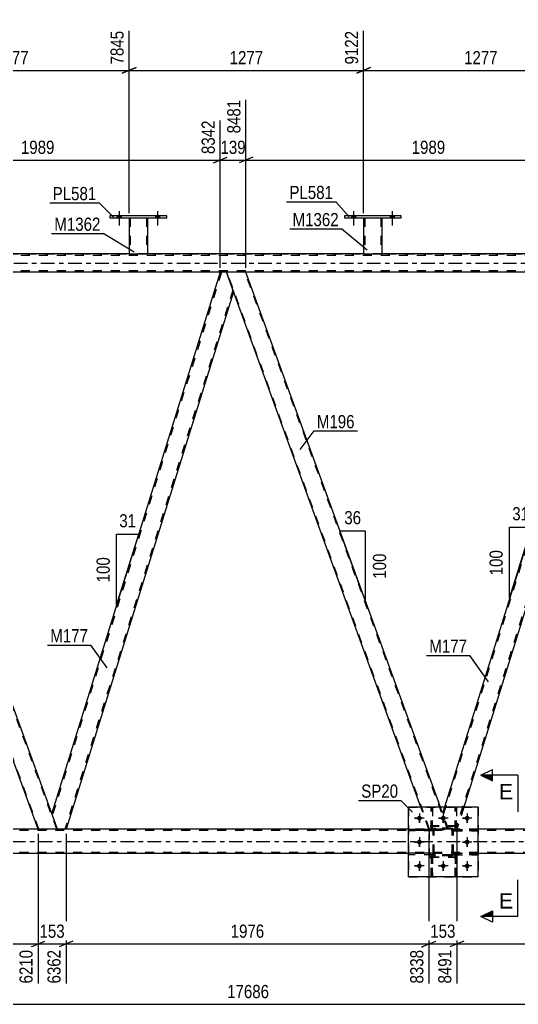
# Model space of a CAD drawing. Header units: millimetres. Extents: x -90 to 751, y -419 to 175.
# Drawn here: x 281 to 389.6, y -161.3 to 53 of the extents above; entities that cross this region are included whole.
import ezdxf

# ---------------------------------------------------------------- set-up
doc = ezdxf.new("R2010")
doc.units = ezdxf.units.MM
doc.linetypes.add('DXK_LINE_DOT2', pattern=[3.9198, 1.9599, -1.9599])
doc.linetypes.add('DXK_LINE_DOT3', pattern=[5.9187, 2.979, -0.9799, 0.9799, -0.9799])
doc.styles.add('Arial', font='ARIAL.TTF', dxfattribs={"height": 0.2})
doc.styles.add('Arial Narrow', font='ARIALN.TTF', dxfattribs={"height": 0.2})

# ---------------------------------------------------------------- blocks, each defined once
blk = doc.blocks.new('Part-814409720-4047 - 3614')
at = {"color": 7, "linetype": 'DXK_LINE_DOT2'}
for p, q in [((370.98, -128.77), (370.66, -128.77)), ((370.66, -128.77), (370.66, -133.6)), ((370.66, -129.37), (370.98, -129.37)), ((370.98, -133.6), (370.98, -128.77)), ((370.66, -133.6), (370.98, -133.6))]:
    blk.add_line(p, q, dxfattribs=at)
blk = doc.blocks.new('Bolt-814409720-3686 - 3614')
at = {"linetype": 'Continuous'}
for points in [[(353.31, 9.84), (354.19, 9.84), (354.19, 10.32), (353.31, 10.32)], [(361.71, 9.84), (362.59, 9.84), (362.59, 10.32), (361.71, 10.32)]]:
    blk.add_hatch(color=1, dxfattribs=at).paths.add_polyline_path(points)
at = {"color": 1, "linetype": 'Continuous'}
for p, q in [((353.75, 11.32), (353.75, 8.2)), ((362.15, 11.32), (362.15, 8.2)), ((353.31, 10.32), (353.31, 9.84)), ((354.19, 10.32), (354.19, 9.84)), ((361.71, 10.32), (361.71, 9.84)), ((362.59, 10.32), (362.59, 9.84))]:
    blk.add_line(p, q, dxfattribs=at)
blk = doc.blocks.new('Part-814409720-3860 - 3614')
at = {"color": 7, "linetype": 'DXK_LINE_DOT2'}
for p, q in [((370.66, -133.6), (370.66, -128.77)), ((370.66, -128.77), (370.98, -128.77)), ((370.66, -129.37), (370.98, -129.37)), ((370.98, -128.77), (370.98, -133.6)), ((370.98, -133.6), (370.66, -133.6))]:
    blk.add_line(p, q, dxfattribs=at)
blk = doc.blocks.new('Bolt-814409720-3673 - 3614')
at = {"linetype": 'Continuous'}
for points in [[(302.23, 9.84), (303.11, 9.84), (303.11, 10.32), (302.23, 10.32)], [(310.63, 9.84), (311.51, 9.84), (311.51, 10.32), (310.63, 10.32)]]:
    blk.add_hatch(color=1, dxfattribs=at).paths.add_polyline_path(points)
at = {"color": 1, "linetype": 'Continuous'}
for p, q in [((302.67, 11.32), (302.67, 8.2)), ((311.07, 11.32), (311.07, 8.2)), ((302.23, 10.32), (302.23, 9.84)), ((303.11, 10.32), (303.11, 9.84)), ((310.63, 10.32), (310.63, 9.84)), ((311.51, 10.32), (311.51, 9.84))]:
    blk.add_line(p, q, dxfattribs=at)
blk = doc.blocks.new('Bolt-814409720-3674 - 3614')
at = {"linetype": 'Continuous'}
for points in [[(302.23, 9.84), (303.11, 9.84), (303.11, 10.32), (302.23, 10.32)], [(310.63, 9.84), (311.51, 9.84), (311.51, 10.32), (310.63, 10.32)]]:
    blk.add_hatch(color=1, dxfattribs=at).paths.add_polyline_path(points)
at = {"color": 1, "linetype": 'Continuous'}
for p, q in [((302.67, 11.32), (302.67, 8.2)), ((311.07, 11.32), (311.07, 8.2)), ((302.23, 10.32), (302.23, 9.84)), ((303.11, 10.32), (303.11, 9.84)), ((310.63, 10.32), (310.63, 9.84)), ((311.51, 10.32), (311.51, 9.84))]:
    blk.add_line(p, q, dxfattribs=at)
blk = doc.blocks.new('Bolt-814409720-4059 - 3614')
at = {"linetype": 'Continuous'}
for points in [[(368.62, -120.8, -1), (367.58, -120.8, -1)], [(373.82, -120.8, -1), (372.78, -120.8, -1)], [(379.02, -120.8, -1), (377.98, -120.8, -1)], [(368.62, -126, -1), (367.58, -126, -1)], [(379.02, -126, -1), (377.98, -126, -1)], [(368.62, -131.2, -1), (367.58, -131.2, -1)], [(373.82, -131.2, -1), (372.78, -131.2, -1)], [(379.02, -131.2, -1), (377.98, -131.2, -1)]]:
    blk.add_hatch(color=1, dxfattribs=at).paths.add_polyline_path(points)
at = {"color": 1, "linetype": 'Continuous'}
for p, q in [((368.1, -119.76), (368.1, -121.84)), ((373.3, -119.76), (373.3, -121.84)), ((378.5, -119.76), (378.5, -121.84)), ((369.14, -120.8), (367.06, -120.8)), ((374.34, -120.8), (372.26, -120.8)), ((379.54, -120.8), (377.46, -120.8)), ((369.14, -126), (367.06, -126)), ((368.1, -124.96), (368.1, -127.04)), ((379.54, -126), (377.46, -126)), ((378.5, -124.96), (378.5, -127.04)), ((368.1, -130.16), (368.1, -132.24)), ((373.3, -130.16), (373.3, -132.24)), ((378.5, -130.16), (378.5, -132.24)), ((369.14, -131.2), (367.06, -131.2)), ((374.34, -131.2), (372.26, -131.2)), ((379.54, -131.2), (377.46, -131.2))]:
    blk.add_line(p, q, dxfattribs=at)
blk = doc.blocks.new('Bolt-814409720-3685 - 3614')
at = {"linetype": 'Continuous'}
for points in [[(353.31, 9.84), (354.19, 9.84), (354.19, 10.32), (353.31, 10.32)], [(361.71, 9.84), (362.59, 9.84), (362.59, 10.32), (361.71, 10.32)]]:
    blk.add_hatch(color=1, dxfattribs=at).paths.add_polyline_path(points)
at = {"color": 1, "linetype": 'Continuous'}
for p, q in [((353.75, 11.32), (353.75, 8.2)), ((362.15, 11.32), (362.15, 8.2)), ((353.31, 10.32), (353.31, 9.84)), ((354.19, 10.32), (354.19, 9.84)), ((361.71, 10.32), (361.71, 9.84)), ((362.59, 10.32), (362.59, 9.84))]:
    blk.add_line(p, q, dxfattribs=at)
blk = doc.blocks.new('Part-814409720-3751 - 3614')
at = {"color": 2, "linetype": 'Continuous'}
for p, q in [((300.67, 10.32), (300.67, 9.84)), ((313.07, 10.32), (300.67, 10.32)), ((300.67, 9.84), (313.07, 9.84)), ((313.07, 9.84), (313.07, 10.32))]:
    blk.add_line(p, q, dxfattribs=at)
blk = doc.blocks.new('Part-814409720-3756 - 3614')
at = {"color": 2, "linetype": 'Continuous'}
for p, q in [((304.87, 9.84), (304.87, 2)), ((308.87, 9.84), (308.87, 2)), ((304.87, 2), (308.87, 2))]:
    blk.add_line(p, q, dxfattribs=at)
at = {"color": 7, "linetype": 'DXK_LINE_DOT2'}
for p, q in [((304.87, 9.84), (308.87, 9.84)), ((304.87, 9.84), (304.87, 9.84)), ((304.87, 9.84), (304.87, 9.84)), ((305.11, 9.84), (305.11, 2)), ((308.63, 9.84), (308.63, 2)), ((308.87, 9.84), (308.87, 9.84)), ((308.87, 9.84), (308.87, 9.84)), ((308.57, 2), (308.61, 2)), ((308.57, 2), (308.61, 2)), ((308.61, 2), (308.63, 2)), ((308.61, 2), (308.63, 2))]:
    blk.add_line(p, q, dxfattribs=at)
blk = doc.blocks.new('Part-814409720-4103 - 3614')
at = {"color": 7, "linetype": 'DXK_LINE_DOT2'}
for p, q in [((375.5, -128.76), (375.5, -128.44)), ((375.5, -128.44), (380.9, -128.44)), ((376.1, -128.76), (376.1, -128.44)), ((380.9, -128.44), (380.9, -128.76)), ((380.9, -128.76), (375.5, -128.76))]:
    blk.add_line(p, q, dxfattribs=at)
blk = doc.blocks.new('Part-814409720-3942 - 3614')
at = {"color": 7, "linetype": 'DXK_LINE_DOT2'}
for p, q in [((375.86, -123.25), (375.86, -118.4)), ((375.86, -118.4), (376.18, -118.4)), ((376.18, -118.4), (376.18, -123.25)), ((375.86, -122.65), (376.18, -122.65)), ((376.18, -123.25), (375.86, -123.25))]:
    blk.add_line(p, q, dxfattribs=at)
blk = doc.blocks.new('Part-814409720-3826 - 3614')
at = {"color": 2, "linetype": 'Continuous'}
for p, q in [((351.75, 10.32), (351.75, 9.84)), ((364.15, 10.32), (351.75, 10.32)), ((351.75, 9.84), (364.15, 9.84)), ((364.15, 9.84), (364.15, 10.32))]:
    blk.add_line(p, q, dxfattribs=at)
blk = doc.blocks.new('Part-814409720-3831 - 3614')
at = {"color": 2, "linetype": 'Continuous'}
for p, q in [((355.95, 9.84), (355.95, 2)), ((359.95, 9.84), (359.95, 2)), ((355.95, 2), (359.95, 2))]:
    blk.add_line(p, q, dxfattribs=at)
at = {"color": 7, "linetype": 'DXK_LINE_DOT2'}
for p, q in [((355.95, 9.84), (359.95, 9.84)), ((355.95, 9.84), (355.95, 9.84)), ((355.95, 9.84), (355.95, 9.84)), ((356.19, 9.84), (356.19, 2)), ((359.71, 9.84), (359.71, 2)), ((359.95, 9.84), (359.95, 9.84)), ((359.95, 9.84), (359.95, 9.84)), ((359.65, 2), (359.69, 2)), ((359.65, 2), (359.69, 2)), ((359.69, 2), (359.71, 2)), ((359.69, 2), (359.71, 2))]:
    blk.add_line(p, q, dxfattribs=at)
blk = doc.blocks.new('Part-814409720-4102 - 3614')
at = {"color": 7, "linetype": 'DXK_LINE_DOT2'}
for p, q in [((371.1, -123.48), (371.14, -123.3)), ((371.14, -123.3), (371.1, -123.48)), ((371.1, -128.52), (371.1, -123.48)), ((371.34, -123.48), (371.36, -123.39)), ((371.34, -128.52), (371.34, -123.48)), ((371.36, -123.39), (371.41, -123.31)), ((371.4, -123.04), (371.58, -123)), ((371.58, -123), (371.4, -123.04)), ((371.41, -123.31), (371.49, -123.26)), ((371.49, -123.26), (371.58, -123.24)), ((375.02, -123), (371.58, -123)), ((371.58, -123.24), (375.02, -123.24)), ((375.02, -123), (375.21, -123.04)), ((375.21, -123.04), (375.02, -123)), ((375.02, -123.24), (375.11, -123.26)), ((375.11, -123.26), (375.19, -123.31)), ((375.19, -123.31), (375.24, -123.39)), ((375.24, -123.39), (375.26, -123.48)), ((375.26, -128.52), (375.26, -123.48)), ((375.47, -123.3), (375.5, -123.48)), ((375.5, -123.48), (375.47, -123.3)), ((375.5, -128.52), (375.5, -123.48)), ((371.14, -128.71), (371.1, -128.52)), ((371.1, -128.52), (371.14, -128.71)), ((371.36, -128.62), (371.34, -128.52)), ((375.26, -128.52), (375.24, -128.62)), ((375.5, -128.52), (375.47, -128.71)), ((375.47, -128.71), (375.5, -128.52)), ((371.41, -128.69), (371.36, -128.62)), ((371.58, -129), (371.4, -128.97)), ((371.4, -128.97), (371.58, -129)), ((371.49, -128.75), (371.41, -128.69)), ((371.58, -128.76), (371.49, -128.75)), ((375.02, -128.76), (371.58, -128.76)), ((375.02, -129), (371.58, -129)), ((375.11, -128.75), (375.02, -128.76)), ((375.21, -128.97), (375.02, -129)), ((375.02, -129), (375.21, -128.97)), ((375.19, -128.69), (375.11, -128.75)), ((375.24, -128.62), (375.19, -128.69))]:
    blk.add_line(p, q, dxfattribs=at)
at = {"color": 7, "linetype": 'DXK_LINE_DOT3'}
blk.add_line((373.3, -126), (373.3, -126), dxfattribs=at)
at = {"color": 7, "linetype": 'DXK_LINE_DOT2'}
for centre, start, end in [((371.58, -123.48), 112.5, 157.5), ((371.58, -123.48), 112.5, 157.5), ((375.02, -123.48), 22.5, 67.5), ((375.02, -123.48), 22.5, 67.5), ((371.58, -128.52), 202.5, 247.5), ((371.58, -128.52), 202.5, 247.5), ((375.02, -128.52), 292.5, 337.5), ((375.02, -128.52), 292.5, 337.5)]:
    blk.add_arc(centre, 0.48, start, end, dxfattribs=at)
blk = doc.blocks.new('Part-814409720-3899 - 3614')
at = {"color": 2, "linetype": 'Continuous'}
for p, q in [((245.16, -2), (240.91, -2)), ((288.04, -119.8), (245.16, -2)), ((285.03, -123.22), (242.44, -6.2))]:
    blk.add_line(p, q, dxfattribs=at)
at = {"color": 7, "linetype": 'DXK_LINE_DOT2'}
for p, q in [((240.91, -2), (242.44, -6.2)), ((285.2, -123.22), (241.08, -2)), ((289.11, -123.22), (244.99, -2)), ((289.28, -123.22), (288.04, -119.8)), ((285.03, -123.22), (289.28, -123.22))]:
    blk.add_line(p, q, dxfattribs=at)
blk = doc.blocks.new('Part-814409720-3914 - 3614')
at = {"color": 2, "linetype": 'Continuous'}
for p, q in [((330.3, -2), (326.04, -2)), ((372.67, -118.4), (330.3, -2)), ((368.41, -118.4), (327.57, -6.2))]:
    blk.add_line(p, q, dxfattribs=at)
at = {"color": 7, "linetype": 'DXK_LINE_DOT2'}
for p, q in [((326.04, -2), (327.57, -6.2)), ((370.33, -123.22), (326.21, -2)), ((374.25, -123.22), (330.13, -2)), ((370.16, -123.22), (368.41, -118.4)), ((374.42, -123.22), (372.67, -118.4)), ((374.42, -123.22), (370.16, -123.22))]:
    blk.add_line(p, q, dxfattribs=at)
blk = doc.blocks.new('Part-814409720-3919 - 3614')
at = {"color": 2, "linetype": 'Continuous'}
for p, q in [((324.72, -2), (288.02, -119.75)), ((326.04, -2), (324.72, -2)), ((327.57, -6.2), (326.04, -2)), ((327.59, -6.25), (291.13, -123.22)), ((289.28, -123.22), (288.04, -119.8))]:
    blk.add_line(p, q, dxfattribs=at)
at = {"color": 7, "linetype": 'DXK_LINE_DOT2'}
for p, q in [((324.98, -2), (288.16, -120.12)), ((327.45, -5.88), (290.88, -123.22)), ((327.57, -6.2), (327.59, -6.25)), ((327.59, -6.25), (327.57, -6.2)), ((288.02, -119.75), (288.04, -119.8)), ((291.13, -123.22), (289.28, -123.22))]:
    blk.add_line(p, q, dxfattribs=at)
blk = doc.blocks.new('Part-814409720-3929 - 3614')
at = {"color": 7, "linetype": 'DXK_LINE_DOT2'}
for p, q in [((365.7, -118.4), (380.9, -118.4)), ((365.7, -118.4), (365.7, -133.6)), ((380.9, -118.4), (380.9, -133.6)), ((365.7, -133.6), (380.9, -133.6))]:
    blk.add_line(p, q, dxfattribs=at)
blk = doc.blocks.new('Part-814409720-3934 - 3614')
at = {"color": 7, "linetype": 'DXK_LINE_DOT2'}
for p, q in [((651.37, -123.46), (36.63, -123.46)), ((380.9, -123.22), (365.7, -123.22)), ((651.37, -128.26), (36.63, -128.26)), ((380.9, -128.5), (365.7, -128.5))]:
    blk.add_line(p, q, dxfattribs=at)
at = {"color": 2, "linetype": 'Continuous'}
for p, q in [((365.7, -123.22), (210.63, -123.22)), ((535.97, -123.22), (380.9, -123.22)), ((365.7, -128.5), (210.63, -128.5)), ((535.97, -128.5), (380.9, -128.5))]:
    blk.add_line(p, q, dxfattribs=at)
at = {"color": 7, "linetype": 'DXK_LINE_DOT3'}
blk.add_line((36.63, -125.86), (651.37, -125.86), dxfattribs=at)
blk = doc.blocks.new('Part-814409720-3939 - 3614')
at = {"color": 2, "linetype": 'Continuous'}
for p, q in [((380.9, -118.4), (365.7, -118.4)), ((365.7, -133.6), (365.7, -118.4)), ((380.9, -133.6), (380.9, -118.4)), ((380.9, -133.6), (365.7, -133.6))]:
    blk.add_line(p, q, dxfattribs=at)
blk = doc.blocks.new('Part-814409720-3963 - 3614')
at = {"color": 7, "linetype": 'DXK_LINE_DOT2'}
for p, q in [((639.97, 1.68), (25.23, 1.68)), ((59.3, 2), (639.97, 2)), ((308.87, 2), (304.87, 2)), ((359.95, 2), (355.95, 2)), ((639.97, -1.68), (25.23, -1.68)), ((330.3, -2), (324.72, -2))]:
    blk.add_line(p, q, dxfattribs=at)
at = {"color": 7, "linetype": 'DXK_LINE_DOT3'}
blk.add_line((25.23, 0), (639.97, 0), dxfattribs=at)
at = {"color": 2, "linetype": 'Continuous'}
for p, q in [((304.87, 2), (257.79, 2)), ((355.95, 2), (308.87, 2)), ((407.03, 2), (359.95, 2)), ((324.72, -2), (245.16, -2)), ((409.86, -2), (330.3, -2))]:
    blk.add_line(p, q, dxfattribs=at)
blk = doc.blocks.new('Part-814409720-3969 - 3614')
at = {"color": 7, "linetype": 'DXK_LINE_DOT2'}
for p, q in [((410.11, -2), (373.29, -120.12)), ((412.59, -5.88), (376.01, -123.22)), ((412.7, -6.2), (412.72, -6.25)), ((412.72, -6.25), (412.7, -6.2)), ((373.57, -118.4), (373.16, -119.75)), ((374.42, -123.22), (373.16, -119.75)), ((377.76, -118.4), (376.26, -123.22)), ((376.26, -123.22), (374.42, -123.22))]:
    blk.add_line(p, q, dxfattribs=at)
at = {"color": 2, "linetype": 'Continuous'}
for p, q in [((409.86, -2), (373.57, -118.4)), ((411.18, -2), (409.86, -2)), ((412.7, -6.2), (411.18, -2)), ((412.72, -6.25), (377.76, -118.4))]:
    blk.add_line(p, q, dxfattribs=at)
blk = doc.blocks.new('Part-814409720-3989 - 3614')
at = {"color": 7, "linetype": 'DXK_LINE_DOT2'}
for p, q in [((380.9, -123.24), (375.5, -123.24)), ((375.5, -123.24), (375.5, -123.56)), ((375.5, -123.56), (380.9, -123.56)), ((376.1, -123.56), (376.1, -123.24)), ((380.9, -123.56), (380.9, -123.24))]:
    blk.add_line(p, q, dxfattribs=at)
blk = doc.blocks.new('Part-814409720-3992 - 3614')
at = {"color": 7, "linetype": 'DXK_LINE_DOT2'}
for p, q in [((380.9, -128.44), (375.5, -128.44)), ((375.5, -128.44), (375.5, -128.76)), ((376.1, -128.76), (376.1, -128.44)), ((380.9, -128.76), (380.9, -128.44)), ((375.5, -128.76), (380.9, -128.76))]:
    blk.add_line(p, q, dxfattribs=at)
blk = doc.blocks.new('Part-814409720-3995 - 3614')
at = {"color": 7, "linetype": 'DXK_LINE_DOT2'}
for p, q in [((371.1, -123.24), (365.7, -123.24)), ((365.7, -123.24), (365.7, -123.56)), ((371.1, -123.56), (365.7, -123.56)), ((370.5, -123.56), (370.5, -123.24)), ((371.1, -123.56), (371.1, -123.24))]:
    blk.add_line(p, q, dxfattribs=at)
blk = doc.blocks.new('Part-814409720-3998 - 3614')
at = {"color": 7, "linetype": 'DXK_LINE_DOT2'}
for p, q in [((371.1, -128.44), (365.7, -128.44)), ((365.7, -128.44), (365.7, -128.76)), ((370.5, -128.76), (370.5, -128.44)), ((371.1, -128.76), (371.1, -128.44)), ((371.1, -128.76), (365.7, -128.76))]:
    blk.add_line(p, q, dxfattribs=at)
blk = doc.blocks.new('Part-814409720-4024 - 3614')
at = {"color": 7, "linetype": 'DXK_LINE_DOT2'}
for p, q in [((376.18, -128.77), (375.86, -128.77)), ((375.86, -128.77), (375.86, -133.6)), ((375.86, -129.37), (376.18, -129.37)), ((376.18, -133.6), (376.18, -128.77)), ((375.86, -133.6), (376.18, -133.6))]:
    blk.add_line(p, q, dxfattribs=at)
blk = doc.blocks.new('Part-814409720-4058 - 3614')
at = {"color": 7, "linetype": 'DXK_LINE_DOT2'}
for p, q in [((370.66, -123.25), (370.66, -118.4)), ((370.66, -118.4), (370.98, -118.4)), ((370.98, -118.4), (370.98, -123.25)), ((370.66, -122.65), (370.98, -122.65)), ((370.98, -123.25), (370.66, -123.25))]:
    blk.add_line(p, q, dxfattribs=at)
blk = doc.blocks.new('Bolt-814409720-4060 - 3614')
at = {"color": 1, "linetype": 'Continuous'}
for p, q in [((368.1, -119.76), (368.1, -120.46)), ((373.3, -119.76), (373.3, -120.46)), ((378.5, -119.76), (378.5, -120.46)), ((367.06, -120.8), (367.75, -120.8)), ((368.1, -121.84), (368.1, -121.15)), ((369.14, -120.8), (368.45, -120.8)), ((372.26, -120.8), (372.95, -120.8)), ((373.3, -121.84), (373.3, -121.15)), ((374.34, -120.8), (373.65, -120.8)), ((377.46, -120.8), (378.15, -120.8)), ((378.5, -121.84), (378.5, -121.15)), ((379.54, -120.8), (378.85, -120.8)), ((367.06, -126), (367.75, -126)), ((368.1, -124.96), (368.1, -125.66)), ((368.1, -127.04), (368.1, -126.35)), ((369.14, -126), (368.45, -126)), ((377.46, -126), (378.15, -126)), ((378.5, -124.96), (378.5, -125.66)), ((378.5, -127.04), (378.5, -126.35)), ((379.54, -126), (378.85, -126)), ((368.1, -130.16), (368.1, -130.86)), ((373.3, -130.16), (373.3, -130.86)), ((378.5, -130.16), (378.5, -130.86)), ((367.06, -131.2), (367.75, -131.2)), ((368.1, -132.24), (368.1, -131.55)), ((369.14, -131.2), (368.45, -131.2)), ((372.26, -131.2), (372.95, -131.2)), ((373.3, -132.24), (373.3, -131.55)), ((374.34, -131.2), (373.65, -131.2)), ((377.46, -131.2), (378.15, -131.2)), ((378.5, -132.24), (378.5, -131.55)), ((379.54, -131.2), (378.85, -131.2))]:
    blk.add_line(p, q, dxfattribs=at)
blk = doc.blocks.new('Part-814409720-4066 - 3614')
at = {"color": 7, "linetype": 'DXK_LINE_DOT2'}
for p, q in [((375.86, -133.6), (375.86, -128.77)), ((375.86, -128.77), (376.18, -128.77)), ((375.86, -129.37), (376.18, -129.37)), ((376.18, -128.77), (376.18, -133.6)), ((376.18, -133.6), (375.86, -133.6))]:
    blk.add_line(p, q, dxfattribs=at)
blk = doc.blocks.new('Part-814409720-4070 - 3614')
at = {"color": 7, "linetype": 'DXK_LINE_DOT2'}
for p, q in [((371.1, -123.48), (371.14, -123.3)), ((371.14, -123.3), (371.1, -123.48)), ((371.1, -128.52), (371.1, -123.48)), ((371.34, -123.48), (371.36, -123.39)), ((371.34, -128.52), (371.34, -123.48)), ((371.36, -123.39), (371.41, -123.31)), ((371.4, -123.04), (371.58, -123)), ((371.58, -123), (371.4, -123.04)), ((371.41, -123.31), (371.49, -123.26)), ((371.49, -123.26), (371.58, -123.24)), ((375.02, -123), (371.58, -123)), ((371.58, -123.24), (375.02, -123.24)), ((375.02, -123), (375.21, -123.04)), ((375.21, -123.04), (375.02, -123)), ((375.02, -123.24), (375.11, -123.26)), ((375.11, -123.26), (375.19, -123.31)), ((375.19, -123.31), (375.24, -123.39)), ((375.24, -123.39), (375.26, -123.48)), ((375.26, -128.52), (375.26, -123.48)), ((375.47, -123.3), (375.5, -123.48)), ((375.5, -123.48), (375.47, -123.3)), ((375.5, -128.52), (375.5, -123.48)), ((371.14, -128.71), (371.1, -128.52)), ((371.1, -128.52), (371.14, -128.71)), ((371.36, -128.62), (371.34, -128.52)), ((375.26, -128.52), (375.24, -128.62)), ((375.5, -128.52), (375.47, -128.71)), ((375.47, -128.71), (375.5, -128.52)), ((371.41, -128.69), (371.36, -128.62)), ((371.58, -129), (371.4, -128.97)), ((371.4, -128.97), (371.58, -129)), ((371.49, -128.75), (371.41, -128.69)), ((371.58, -128.76), (371.49, -128.75)), ((375.02, -128.76), (371.58, -128.76)), ((375.02, -129), (371.58, -129)), ((375.11, -128.75), (375.02, -128.76)), ((375.21, -128.97), (375.02, -129)), ((375.02, -129), (375.21, -128.97)), ((375.19, -128.69), (375.11, -128.75)), ((375.24, -128.62), (375.19, -128.69))]:
    blk.add_line(p, q, dxfattribs=at)
at = {"color": 7, "linetype": 'DXK_LINE_DOT3'}
blk.add_line((373.3, -126), (373.3, -126), dxfattribs=at)
at = {"color": 7, "linetype": 'DXK_LINE_DOT2'}
for centre, start, end in [((371.58, -123.48), 112.5, 157.5), ((371.58, -123.48), 112.5, 157.5), ((375.02, -123.48), 22.5, 67.5), ((375.02, -123.48), 22.5, 67.5), ((371.58, -128.52), 202.5, 247.5), ((371.58, -128.52), 202.5, 247.5), ((375.02, -128.52), 292.5, 337.5), ((375.02, -128.52), 292.5, 337.5)]:
    blk.add_arc(centre, 0.48, start, end, dxfattribs=at)
blk = doc.blocks.new('Part-814409720-4071 - 3614')
at = {"color": 7, "linetype": 'DXK_LINE_DOT2'}
for p, q in [((376.3, -122.6), (370.3, -122.6)), ((370.3, -129.4), (370.3, -122.6)), ((376.3, -129.4), (376.3, -122.6)), ((376.3, -129.4), (370.3, -129.4))]:
    blk.add_line(p, q, dxfattribs=at)
blk = doc.blocks.new('Part-814409720-4072 - 3614')
at = {"color": 7, "linetype": 'DXK_LINE_DOT2'}
for p, q in [((375.5, -123.56), (375.5, -123.24)), ((375.5, -123.24), (380.9, -123.24)), ((380.9, -123.56), (375.5, -123.56)), ((376.1, -123.56), (376.1, -123.24)), ((380.9, -123.24), (380.9, -123.56))]:
    blk.add_line(p, q, dxfattribs=at)
blk = doc.blocks.new('Part-814409720-4075 - 3614')
at = {"color": 2, "linetype": 'Continuous'}
for p, q in [((370.66, -118.4), (370.66, -118.4)), ((370.98, -118.4), (370.66, -118.4)), ((370.98, -118.4), (370.98, -118.4))]:
    blk.add_line(p, q, dxfattribs=at)
at = {"color": 7, "linetype": 'DXK_LINE_DOT2'}
for p, q in [((370.66, -123.25), (370.66, -118.4)), ((370.98, -123.25), (370.98, -118.4)), ((370.66, -122.65), (370.98, -122.65)), ((370.98, -123.25), (370.66, -123.25))]:
    blk.add_line(p, q, dxfattribs=at)
blk = doc.blocks.new('Part-814409720-4101 - 3614')
at = {"color": 7, "linetype": 'DXK_LINE_DOT2'}
for p, q in [((376.3, -122.47), (370.3, -122.47)), ((370.3, -129.27), (370.3, -122.47)), ((376.3, -129.27), (376.3, -122.47)), ((376.3, -129.27), (370.3, -129.27))]:
    blk.add_line(p, q, dxfattribs=at)
blk = doc.blocks.new('Part-814409720-4106 - 3614')
at = {"color": 7, "linetype": 'DXK_LINE_DOT2'}
for p, q in [((371.1, -123.24), (365.7, -123.24)), ((365.7, -123.56), (365.7, -123.24)), ((371.1, -123.56), (365.7, -123.56)), ((370.5, -123.56), (370.5, -123.24)), ((371.1, -123.24), (371.1, -123.56))]:
    blk.add_line(p, q, dxfattribs=at)
blk = doc.blocks.new('Part-814409720-4109 - 3614')
at = {"color": 7, "linetype": 'DXK_LINE_DOT2'}
for p, q in [((371.1, -128.44), (365.7, -128.44)), ((365.7, -128.76), (365.7, -128.44)), ((370.5, -128.76), (370.5, -128.44)), ((371.1, -128.44), (371.1, -128.76)), ((371.1, -128.76), (365.7, -128.76))]:
    blk.add_line(p, q, dxfattribs=at)
blk = doc.blocks.new('Part-814409720-4110 - 3614')
at = {"color": 2, "linetype": 'Continuous'}
for p, q in [((375.86, -118.4), (375.86, -118.4)), ((376.18, -118.4), (375.86, -118.4)), ((376.18, -118.4), (376.18, -118.4))]:
    blk.add_line(p, q, dxfattribs=at)
at = {"color": 7, "linetype": 'DXK_LINE_DOT2'}
for p, q in [((375.86, -123.25), (375.86, -118.4)), ((376.18, -123.25), (376.18, -118.4)), ((375.86, -122.65), (376.18, -122.65)), ((376.18, -123.25), (375.86, -123.25))]:
    blk.add_line(p, q, dxfattribs=at)
blk = doc.blocks.new('AngleDimension-814409720-4197 - 3614')
at = {"color": 7, "linetype": 'Continuous'}
for p, q in [((355.8, -72.07), (350.8, -58.33)), ((356.34, -58.33), (350.8, -58.33)), ((356.34, -73.56), (350.8, -58.33)), ((356.34, -73.56), (356.34, -58.33))]:
    blk.add_line(p, q, dxfattribs=at)
at = {"color": 0}
for points in [[(356, -57.43), (356, -53.23), (351.14, -53.23), (351.14, -57.43)], [(361.44, -62.6), (357.24, -62.6), (357.24, -69.29), (361.44, -69.29)]]:
    blk.add_wipeout(points, dxfattribs=at)
at = {"color": 3, "style": 'Arial Narrow'}
blk.add_text('36', height=2.863, dxfattribs=at).set_placement((351.74, -56.83))
blk.add_text('100', height=2.863, rotation=90.0002, dxfattribs=at).set_placement((360.84, -68.69))
blk = doc.blocks.new('StraightDimension-814409720-4761 - 3614')
at = {"color": 7, "linetype": 'Continuous'}
for p, q in [((330.3, -1), (330.3, 35.54)), ((324.72, -1), (324.72, 31.04)), ((323.22, 21.83), (326.22, 23.03)), ((324.72, 22.43), (330.3, 22.43)), ((331.8, 23.03), (328.8, 21.83))]:
    blk.add_line(p, q, dxfattribs=at)
at = {"color": 0}
blk.add_wipeout([(330.85, 23.18), (330.85, 27.38), (324.17, 27.38), (324.17, 23.18)], dxfattribs=at)
at = {"color": 0, "linetype": 'Continuous'}
blk.add_wipeout([(329.7, 36.14), (325.5, 36.14), (325.5, 27.63), (329.7, 27.63)], dxfattribs=at)
at = {"color": 3, "linetype": 'Continuous', "style": 'Arial Narrow'}
blk.add_text('8481', height=2.863, rotation=90.0002, dxfattribs=at).set_placement((329.1, 28.23))
at = {"color": 3, "style": 'Arial Narrow'}
blk.add_text('139', height=2.863, dxfattribs=at).set_placement((324.77, 23.78))
blk = doc.blocks.new('StraightDimension-814409720-15647 - 3614')
at = {"color": 7, "linetype": 'Continuous'}
for p, q in [((291.13, -124.22), (291.13, -156.79)), ((370.16, -124.22), (370.16, -156.79)), ((292.63, -147.58), (289.63, -148.78)), ((368.66, -148.78), (371.66, -147.58)), ((291.13, -148.18), (370.16, -148.18))]:
    blk.add_line(p, q, dxfattribs=at)
at = {"color": 0}
blk.add_wipeout([(334.9, -147.43), (334.9, -143.23), (326.39, -143.23), (326.39, -147.43)], dxfattribs=at)
at = {"color": 0, "linetype": 'Continuous'}
blk.add_wipeout([(369.56, -148.88), (365.36, -148.88), (365.36, -157.39), (369.56, -157.39)], dxfattribs=at)
at = {"color": 3, "style": 'Arial Narrow'}
blk.add_text('1976', height=2.863, dxfattribs=at).set_placement((326.99, -146.83))
at = {"color": 3, "linetype": 'Continuous', "style": 'Arial Narrow'}
blk.add_text('8338', height=2.863, rotation=90.0002, dxfattribs=at).set_placement((368.96, -156.79))
blk = doc.blocks.new('StraightDimension-814409720-15414 - 3614')
at = {"color": 7, "linetype": 'Continuous'}
for p, q in [((253.79, 10.84), (253.79, 50.55)), ((304.87, 10.84), (304.87, 50.55)), ((255.29, 42.54), (252.29, 41.34)), ((253.79, 41.94), (304.87, 41.94)), ((303.37, 41.34), (306.37, 42.54))]:
    blk.add_line(p, q, dxfattribs=at)
at = {"color": 0, "linetype": 'Continuous'}
blk.add_wipeout([(304.27, 51.15), (300.07, 51.15), (300.07, 42.64), (304.27, 42.64)], dxfattribs=at)
at = {"color": 0}
blk.add_wipeout([(283.58, 42.69), (283.58, 46.89), (275.07, 46.89), (275.07, 42.69)], dxfattribs=at)
at = {"color": 3, "linetype": 'Continuous', "style": 'Arial Narrow'}
blk.add_text('7845', height=2.863, rotation=90.0002, dxfattribs=at).set_placement((303.67, 43.24))
at = {"color": 3, "style": 'Arial Narrow'}
blk.add_text('1277', height=2.863, dxfattribs=at).set_placement((275.67, 43.29))
blk = doc.blocks.new('StraightDimension-814409720-4785 - 3614')
at = {"color": 7, "linetype": 'Continuous'}
for p, q in [((245.16, -1), (245.16, 35.54)), ((324.72, -1), (324.72, 31.04)), ((246.66, 23.03), (243.66, 21.83)), ((245.16, 22.43), (324.72, 22.43)), ((323.22, 21.83), (326.22, 23.03))]:
    blk.add_line(p, q, dxfattribs=at)
at = {"color": 0, "linetype": 'Continuous'}
blk.add_wipeout([(324.12, 31.64), (319.92, 31.64), (319.92, 23.13), (324.12, 23.13)], dxfattribs=at)
at = {"color": 0}
blk.add_wipeout([(289.2, 23.18), (289.2, 27.38), (280.69, 27.38), (280.69, 23.18)], dxfattribs=at)
at = {"color": 3, "linetype": 'Continuous', "style": 'Arial Narrow'}
blk.add_text('8342', height=2.863, rotation=90.0002, dxfattribs=at).set_placement((323.52, 23.73))
at = {"color": 3, "style": 'Arial Narrow'}
blk.add_text('1989', height=2.863, dxfattribs=at).set_placement((281.29, 23.78))
blk = doc.blocks.new('StraightDimension-814409720-4737 - 3614')
at = {"color": 7, "linetype": 'Continuous'}
for p, q in [((330.3, -1), (330.3, 35.54)), ((409.86, -1), (409.86, 32.87)), ((331.8, 23.03), (328.8, 21.83)), ((330.3, 22.43), (409.86, 22.43)), ((408.36, 21.83), (411.36, 23.03))]:
    blk.add_line(p, q, dxfattribs=at)
at = {"color": 0, "linetype": 'Continuous'}
blk.add_wipeout([(409.26, 33.47), (405.06, 33.47), (405.06, 23.13), (409.26, 23.13)], dxfattribs=at)
at = {"color": 0}
blk.add_wipeout([(374.33, 23.18), (374.33, 27.38), (365.82, 27.38), (365.82, 23.18)], dxfattribs=at)
at = {"color": 3, "linetype": 'Continuous', "style": 'Arial Narrow'}
blk.add_text('10470', height=2.863, rotation=90.0002, dxfattribs=at).set_placement((408.66, 23.73))
at = {"color": 3, "style": 'Arial Narrow'}
blk.add_text('1989', height=2.863, dxfattribs=at).set_placement((366.42, 23.78))
blk = doc.blocks.new('StraightDimension-814409720-4910 - 3614')
at = {"color": 7, "linetype": 'Continuous'}
blk.add_line((-0.64, -161.32), (662.23, -161.32), dxfattribs=at)
at = {"color": 0}
blk.add_wipeout([(335.96, -160.57), (335.96, -156.37), (325.62, -156.37), (325.62, -160.57)], dxfattribs=at)
at = {"color": 3, "style": 'Arial Narrow'}
blk.add_text('17686', height=2.863, dxfattribs=at).set_placement((326.22, -159.97))
blk = doc.blocks.new('AngleDimension-814409720-5260 - 3614')
at = {"color": 7, "linetype": 'Continuous'}
for p, q in [((302.14, -59), (306.96, -59)), ((302.14, -74.47), (306.96, -59)), ((302.14, -74.47), (302.14, -59)), ((303.05, -71.54), (306.96, -59))]:
    blk.add_line(p, q, dxfattribs=at)
at = {"color": 0}
for points in [[(306.97, -58.1), (306.97, -53.9), (302.12, -53.9), (302.12, -58.1)], [(301.23, -63.39), (297.03, -63.39), (297.03, -70.08), (301.23, -70.08)]]:
    blk.add_wipeout(points, dxfattribs=at)
at = {"color": 3, "style": 'Arial Narrow'}
blk.add_text('31', height=2.863, dxfattribs=at).set_placement((302.72, -57.5))
blk.add_text('100', height=2.863, rotation=90.0002, dxfattribs=at).set_placement((300.64, -69.48))
blk = doc.blocks.new('AngleDimension-814409720-5271 - 3614')
at = {"color": 7, "linetype": 'Continuous'}
for p, q in [((387.74, -57.48), (392.57, -57.48)), ((387.74, -72.94), (392.57, -57.48)), ((387.74, -72.94), (387.74, -57.48)), ((389.78, -66.43), (392.57, -57.48))]:
    blk.add_line(p, q, dxfattribs=at)
at = {"color": 0}
for points in [[(392.58, -56.58), (392.58, -52.38), (387.73, -52.38), (387.73, -56.58)], [(386.84, -61.87), (382.64, -61.87), (382.64, -68.55), (386.84, -68.55)]]:
    blk.add_wipeout(points, dxfattribs=at)
at = {"color": 3, "style": 'Arial Narrow'}
blk.add_text('31', height=2.863, dxfattribs=at).set_placement((388.33, -55.98))
blk.add_text('100', height=2.863, rotation=90.0002, dxfattribs=at).set_placement((386.24, -67.95))
blk = doc.blocks.new('StraightDimension-814409720-15413 - 3614')
at = {"color": 7, "linetype": 'Continuous'}
for p, q in [((304.87, 10.84), (304.87, 50.55)), ((355.95, 10.84), (355.95, 50.55)), ((306.37, 42.54), (303.37, 41.34)), ((304.87, 41.94), (355.95, 41.94)), ((354.45, 41.34), (357.45, 42.54))]:
    blk.add_line(p, q, dxfattribs=at)
at = {"color": 0, "linetype": 'Continuous'}
blk.add_wipeout([(355.35, 51.15), (351.15, 51.15), (351.15, 42.64), (355.35, 42.64)], dxfattribs=at)
at = {"color": 0}
blk.add_wipeout([(334.66, 42.69), (334.66, 46.89), (326.15, 46.89), (326.15, 42.69)], dxfattribs=at)
at = {"color": 3, "linetype": 'Continuous', "style": 'Arial Narrow'}
blk.add_text('9122', height=2.863, rotation=90.0002, dxfattribs=at).set_placement((354.75, 43.24))
at = {"color": 3, "style": 'Arial Narrow'}
blk.add_text('1277', height=2.863, dxfattribs=at).set_placement((326.75, 43.29))
blk = doc.blocks.new('StraightDimension-814409720-15412 - 3614')
at = {"color": 7, "linetype": 'Continuous'}
for p, q in [((407.03, 10.84), (407.03, 52.38)), ((355.95, 10.84), (355.95, 50.55)), ((357.45, 42.54), (354.45, 41.34)), ((355.95, 41.94), (407.03, 41.94)), ((405.53, 41.34), (408.53, 42.54))]:
    blk.add_line(p, q, dxfattribs=at)
at = {"color": 0, "linetype": 'Continuous'}
blk.add_wipeout([(406.43, 52.98), (402.23, 52.98), (402.23, 42.64), (406.43, 42.64)], dxfattribs=at)
at = {"color": 0}
blk.add_wipeout([(385.75, 42.69), (385.75, 46.89), (377.23, 46.89), (377.23, 42.69)], dxfattribs=at)
at = {"color": 3, "linetype": 'Continuous', "style": 'Arial Narrow'}
blk.add_text('10399', height=2.863, rotation=90.0002, dxfattribs=at).set_placement((405.83, 43.24))
at = {"color": 3, "style": 'Arial Narrow'}
blk.add_text('1277', height=2.863, dxfattribs=at).set_placement((377.83, 43.29))
blk = doc.blocks.new('StraightDimension-814409720-15645 - 3614')
at = {"color": 7, "linetype": 'Continuous'}
for p, q in [((376.26, -124.22), (376.26, -156.79)), ((455.3, -124.22), (455.3, -158.62)), ((377.76, -147.58), (374.76, -148.78)), ((453.8, -148.78), (456.8, -147.58)), ((376.26, -148.18), (455.3, -148.18))]:
    blk.add_line(p, q, dxfattribs=at)
at = {"color": 0}
blk.add_wipeout([(420.04, -147.43), (420.04, -143.23), (411.52, -143.23), (411.52, -147.43)], dxfattribs=at)
at = {"color": 0, "linetype": 'Continuous'}
blk.add_wipeout([(454.7, -148.88), (450.5, -148.88), (450.5, -159.22), (454.7, -159.22)], dxfattribs=at)
at = {"color": 3, "style": 'Arial Narrow'}
blk.add_text('1976', height=2.863, dxfattribs=at).set_placement((412.12, -146.83))
at = {"color": 3, "linetype": 'Continuous', "style": 'Arial Narrow'}
blk.add_text('10467', height=2.863, rotation=90.0002, dxfattribs=at).set_placement((454.1, -158.62))
blk = doc.blocks.new('StraightDimension-814409720-15646 - 3614')
at = {"color": 7, "linetype": 'Continuous'}
for p, q in [((370.16, -124.22), (370.16, -156.79)), ((376.26, -124.22), (376.26, -156.79)), ((368.66, -148.78), (371.66, -147.58)), ((377.76, -147.58), (374.76, -148.78)), ((370.16, -148.18), (376.26, -148.18))]:
    blk.add_line(p, q, dxfattribs=at)
at = {"color": 0}
blk.add_wipeout([(376.55, -147.43), (376.55, -143.23), (369.87, -143.23), (369.87, -147.43)], dxfattribs=at)
at = {"color": 0, "linetype": 'Continuous'}
blk.add_wipeout([(375.66, -148.88), (371.46, -148.88), (371.46, -157.39), (375.66, -157.39)], dxfattribs=at)
at = {"color": 3, "style": 'Arial Narrow'}
blk.add_text('153', height=2.863, dxfattribs=at).set_placement((370.47, -146.83))
at = {"color": 3, "linetype": 'Continuous', "style": 'Arial Narrow'}
blk.add_text('8491', height=2.863, rotation=90.0002, dxfattribs=at).set_placement((375.06, -156.79))
blk = doc.blocks.new('StraightDimension-814409720-15648 - 3614')
at = {"color": 7, "linetype": 'Continuous'}
for p, q in [((285.03, -124.22), (285.03, -156.79)), ((291.13, -124.22), (291.13, -156.79)), ((283.53, -148.78), (286.53, -147.58)), ((292.63, -147.58), (289.63, -148.78)), ((285.03, -148.18), (291.13, -148.18))]:
    blk.add_line(p, q, dxfattribs=at)
at = {"color": 0}
blk.add_wipeout([(291.42, -147.43), (291.42, -143.23), (284.74, -143.23), (284.74, -147.43)], dxfattribs=at)
at = {"color": 0, "linetype": 'Continuous'}
blk.add_wipeout([(290.53, -148.88), (286.33, -148.88), (286.33, -157.39), (290.53, -157.39)], dxfattribs=at)
at = {"color": 3, "style": 'Arial Narrow'}
blk.add_text('153', height=2.863, dxfattribs=at).set_placement((285.34, -146.83))
at = {"color": 3, "linetype": 'Continuous', "style": 'Arial Narrow'}
blk.add_text('6362', height=2.863, rotation=90.0002, dxfattribs=at).set_placement((289.93, -156.79))
blk = doc.blocks.new('StraightDimension-814409720-15649 - 3614')
at = {"color": 7, "linetype": 'Continuous'}
for p, q in [((206, -124.22), (206, -156.79)), ((285.03, -124.22), (285.03, -156.79)), ((207.5, -147.58), (204.5, -148.78)), ((283.53, -148.78), (286.53, -147.58)), ((206, -148.18), (285.03, -148.18))]:
    blk.add_line(p, q, dxfattribs=at)
at = {"color": 0}
blk.add_wipeout([(249.77, -147.43), (249.77, -143.23), (241.26, -143.23), (241.26, -147.43)], dxfattribs=at)
at = {"color": 0, "linetype": 'Continuous'}
blk.add_wipeout([(284.43, -148.88), (280.23, -148.88), (280.23, -157.39), (284.43, -157.39)], dxfattribs=at)
at = {"color": 3, "style": 'Arial Narrow'}
blk.add_text('1976', height=2.863, dxfattribs=at).set_placement((241.86, -146.83))
at = {"color": 3, "linetype": 'Continuous', "style": 'Arial Narrow'}
blk.add_text('6210', height=2.863, rotation=90.0002, dxfattribs=at).set_placement((283.83, -156.79))
blk = doc.blocks.new('Mark-814409720-3747 - 3614')
at = {"color": 0}
blk.add_wipeout([(297.72, 13.7), (297.72, 16.7), (288.21, 16.7), (288.21, 13.7)], dxfattribs=at)
blk.add_wipeout([(297.72, 13.7), (297.72, 16.7), (288.21, 16.7), (288.21, 13.7)], dxfattribs=at)
at = {"color": 30, "linetype": 'Continuous'}
for p in [(287.61, 13.1), (301.44, 10.02)]:
    blk.add_line(p, (298.32, 13.1), dxfattribs=at)
at = {"color": 3, "style": 'Arial Narrow'}
blk.add_text('PL581', height=2.863, dxfattribs=at).set_placement((288.21, 13.7))
blk = doc.blocks.new('Mark-814409720-3752 - 3614')
at = {"color": 0}
blk.add_wipeout([(298.62, 7.03), (298.62, 10.03), (288.57, 10.03), (288.57, 7.03)], dxfattribs=at)
blk.add_wipeout([(298.62, 7.03), (298.62, 10.03), (288.57, 10.03), (288.57, 7.03)], dxfattribs=at)
at = {"color": 30, "linetype": 'Continuous'}
for p in [(287.97, 6.43), (305.95, 2.41)]:
    blk.add_line(p, (299.22, 6.43), dxfattribs=at)
at = {"color": 3, "style": 'Arial Narrow'}
blk.add_text('M1362', height=2.863, dxfattribs=at).set_placement((288.57, 7.03))
blk = doc.blocks.new('Mark-814409720-3822 - 3614')
at = {"color": 0}
blk.add_wipeout([(349.29, 13.95), (349.29, 16.95), (339.78, 16.95), (339.78, 13.95)], dxfattribs=at)
blk.add_wipeout([(349.29, 13.95), (349.29, 16.95), (339.78, 16.95), (339.78, 13.95)], dxfattribs=at)
at = {"color": 30, "linetype": 'Continuous'}
for p in [(339.18, 13.35), (352.77, 10.06)]:
    blk.add_line(p, (349.89, 13.35), dxfattribs=at)
at = {"color": 3, "style": 'Arial Narrow'}
blk.add_text('PL581', height=2.863, dxfattribs=at).set_placement((339.78, 13.95))
blk = doc.blocks.new('Mark-814409720-3827 - 3614')
at = {"color": 0}
blk.add_wipeout([(350.52, 8.04), (350.52, 11.04), (340.47, 11.04), (340.47, 8.04)], dxfattribs=at)
blk.add_wipeout([(350.52, 8.04), (350.52, 11.04), (340.47, 11.04), (340.47, 8.04)], dxfattribs=at)
at = {"color": 30, "linetype": 'Continuous'}
for p in [(339.87, 7.44), (356.71, 2.83)]:
    blk.add_line(p, (351.12, 7.44), dxfattribs=at)
at = {"color": 3, "style": 'Arial Narrow'}
blk.add_text('M1362', height=2.863, dxfattribs=at).set_placement((340.47, 8.04))
blk = doc.blocks.new('Mark-814409720-3910 - 3614')
at = {"color": 0}
blk.add_wipeout([(353.98, -35.93), (353.98, -32.93), (345.76, -32.93), (345.76, -35.93)], dxfattribs=at)
blk.add_wipeout([(353.98, -35.93), (353.98, -32.93), (345.76, -32.93), (345.76, -35.93)], dxfattribs=at)
at = {"color": 30, "linetype": 'Continuous'}
for p, q in [((342.14, -40.54), (345.16, -36.53)), ((345.16, -36.53), (354.58, -36.53))]:
    blk.add_line(p, q, dxfattribs=at)
at = {"color": 3, "style": 'Arial Narrow'}
blk.add_text('M196', height=2.863, dxfattribs=at).set_placement((345.76, -35.93))
blk = doc.blocks.new('Mark-814409720-3915 - 3614')
at = {"color": 0}
blk.add_wipeout([(295.92, -82.53), (295.92, -79.53), (287.69, -79.53), (287.69, -82.53)], dxfattribs=at)
blk.add_wipeout([(295.92, -82.53), (295.92, -79.53), (287.69, -79.53), (287.69, -82.53)], dxfattribs=at)
at = {"color": 30, "linetype": 'Continuous'}
for p in [(287.09, -83.13), (300.05, -88.08)]:
    blk.add_line(p, (296.52, -83.13), dxfattribs=at)
at = {"color": 3, "style": 'Arial Narrow'}
blk.add_text('M177', height=2.863, dxfattribs=at).set_placement((287.69, -82.53))
blk = doc.blocks.new('Mark-814409720-3935 - 3614')
at = {"color": 0}
blk.add_wipeout([(363.47, -116.35), (363.47, -113.35), (355.43, -113.35), (355.43, -116.35)], dxfattribs=at)
blk.add_wipeout([(363.47, -116.35), (363.47, -113.35), (355.43, -113.35), (355.43, -116.35)], dxfattribs=at)
at = {"color": 30, "linetype": 'Continuous'}
for p in [(354.83, -116.95), (366.58, -119.53)]:
    blk.add_line(p, (364.07, -116.95), dxfattribs=at)
at = {"color": 3, "style": 'Arial Narrow'}
blk.add_text('SP20', height=2.863, dxfattribs=at).set_placement((355.43, -116.35))
blk = doc.blocks.new('Mark-814409720-3965 - 3614')
at = {"color": 0}
blk.add_wipeout([(378.48, -84.81), (378.48, -81.81), (370.26, -81.81), (370.26, -84.81)], dxfattribs=at)
blk.add_wipeout([(378.48, -84.81), (378.48, -81.81), (370.26, -81.81), (370.26, -84.81)], dxfattribs=at)
at = {"color": 30, "linetype": 'Continuous'}
for p in [(369.66, -85.41), (383.17, -91.17)]:
    blk.add_line(p, (379.08, -85.41), dxfattribs=at)
at = {"color": 3, "style": 'Arial Narrow'}
blk.add_text('M177', height=2.863, dxfattribs=at).set_placement((370.26, -84.81))
blk = doc.blocks.new('SectionMark-814409720-5403 - 3614')
at = {"linetype": 'Continuous'}
for points in [[(384.01, -111.43), (384.01, -112.68), (381.51, -111.43)], [(384.01, -140.97), (384.01, -142.22), (381.51, -142.22)]]:
    blk.add_hatch(color=6, dxfattribs=at).paths.add_polyline_path(points)
at = {"color": 6, "linetype": 'Continuous'}
for p, q in [((381.51, -111.43), (384.01, -110.18)), ((389.51, -111.43), (381.51, -111.43)), ((381.51, -111.43), (384.01, -112.68)), ((384.01, -112.68), (384.01, -110.18)), ((381.51, -142.22), (384.01, -140.97)), ((384.01, -140.97), (384.01, -143.47)), ((389.51, -142.22), (381.51, -142.22)), ((384.01, -143.47), (381.51, -142.22))]:
    blk.add_line(p, q, dxfattribs=at)
at = {"color": 0, "linetype": 'Continuous'}
for points in [[(388.51, -116.68), (388.51, -113.18), (385.4, -113.18), (385.4, -116.68)], [(388.51, -140.47), (388.51, -136.97), (385.4, -136.97), (385.4, -140.47)]]:
    blk.add_wipeout(points, dxfattribs=at)
at = {"color": 6, "linetype": 'Continuous'}
for p, q in [((389.51, -111.43), (389.51, -119.43)), ((389.51, -142.22), (389.51, -134.22))]:
    blk.add_line(p, q, dxfattribs=at)
at = {"color": 3, "linetype": 'Continuous', "style": 'Arial'}
for p in [(385.4, -116.68), (385.4, -140.47)]:
    blk.add_text('E', height=3.34, dxfattribs=at).set_placement(p)

msp = doc.modelspace()

# ---------------------------------------------------------------- block references
for name in ['Bolt-814409720-3673 - 3614', 'Bolt-814409720-3674 - 3614', 'Bolt-814409720-3686 - 3614', 'Bolt-814409720-3685 - 3614', 'Part-814409720-3751 - 3614', 'Part-814409720-3756 - 3614', 'Part-814409720-3826 - 3614', 'Part-814409720-3831 - 3614', 'Part-814409720-3963 - 3614', 'Part-814409720-3899 - 3614', 'Part-814409720-3919 - 3614', 'Part-814409720-3914 - 3614', 'Part-814409720-3969 - 3614', 'Part-814409720-3929 - 3614', 'Part-814409720-3939 - 3614', 'Bolt-814409720-4059 - 3614', 'Bolt-814409720-4060 - 3614', 'Part-814409720-4058 - 3614', 'Part-814409720-4075 - 3614', 'Part-814409720-3942 - 3614', 'Part-814409720-4110 - 3614', 'Part-814409720-3934 - 3614', 'Part-814409720-3995 - 3614', 'Part-814409720-4106 - 3614', 'Part-814409720-4101 - 3614', 'Part-814409720-4071 - 3614', 'Part-814409720-4102 - 3614', 'Part-814409720-4070 - 3614', 'Part-814409720-3989 - 3614', 'Part-814409720-4072 - 3614', 'Part-814409720-3998 - 3614', 'Part-814409720-4109 - 3614', 'Part-814409720-4103 - 3614', 'Part-814409720-3992 - 3614', 'Part-814409720-4047 - 3614', 'Part-814409720-3860 - 3614', 'Part-814409720-4024 - 3614', 'Part-814409720-4066 - 3614']:
    msp.add_blockref(name, (0, 0))

# ---------------------------------------------------------------- next in the draw order: block references
for name in ['StraightDimension-814409720-15414 - 3614', 'StraightDimension-814409720-4761 - 3614', 'AngleDimension-814409720-4197 - 3614', 'StraightDimension-814409720-15647 - 3614']:
    msp.add_blockref(name, (0, 0))

# ---------------------------------------------------------------- next in the draw order: block references
for name in ['StraightDimension-814409720-4785 - 3614', 'StraightDimension-814409720-4737 - 3614', 'StraightDimension-814409720-4910 - 3614']:
    msp.add_blockref(name, (0, 0))

# ---------------------------------------------------------------- next in the draw order: block references
for name in ['StraightDimension-814409720-15413 - 3614', 'Mark-814409720-3747 - 3614', 'Mark-814409720-3910 - 3614', 'AngleDimension-814409720-5271 - 3614', 'AngleDimension-814409720-5260 - 3614', 'Mark-814409720-3915 - 3614', 'Mark-814409720-3965 - 3614', 'Mark-814409720-3935 - 3614', 'StraightDimension-814409720-15648 - 3614', 'StraightDimension-814409720-15645 - 3614']:
    msp.add_blockref(name, (0, 0))

# ---------------------------------------------------------------- next in the draw order: block references
for name in ['StraightDimension-814409720-15412 - 3614', 'Mark-814409720-3822 - 3614', 'Mark-814409720-3752 - 3614', 'SectionMark-814409720-5403 - 3614', 'StraightDimension-814409720-15649 - 3614', 'StraightDimension-814409720-15646 - 3614']:
    msp.add_blockref(name, (0, 0))

# ---------------------------------------------------------------- next in the draw order: block references
msp.add_blockref('Mark-814409720-3827 - 3614', (0, 0))

doc.saveas('drawing.dxf')
